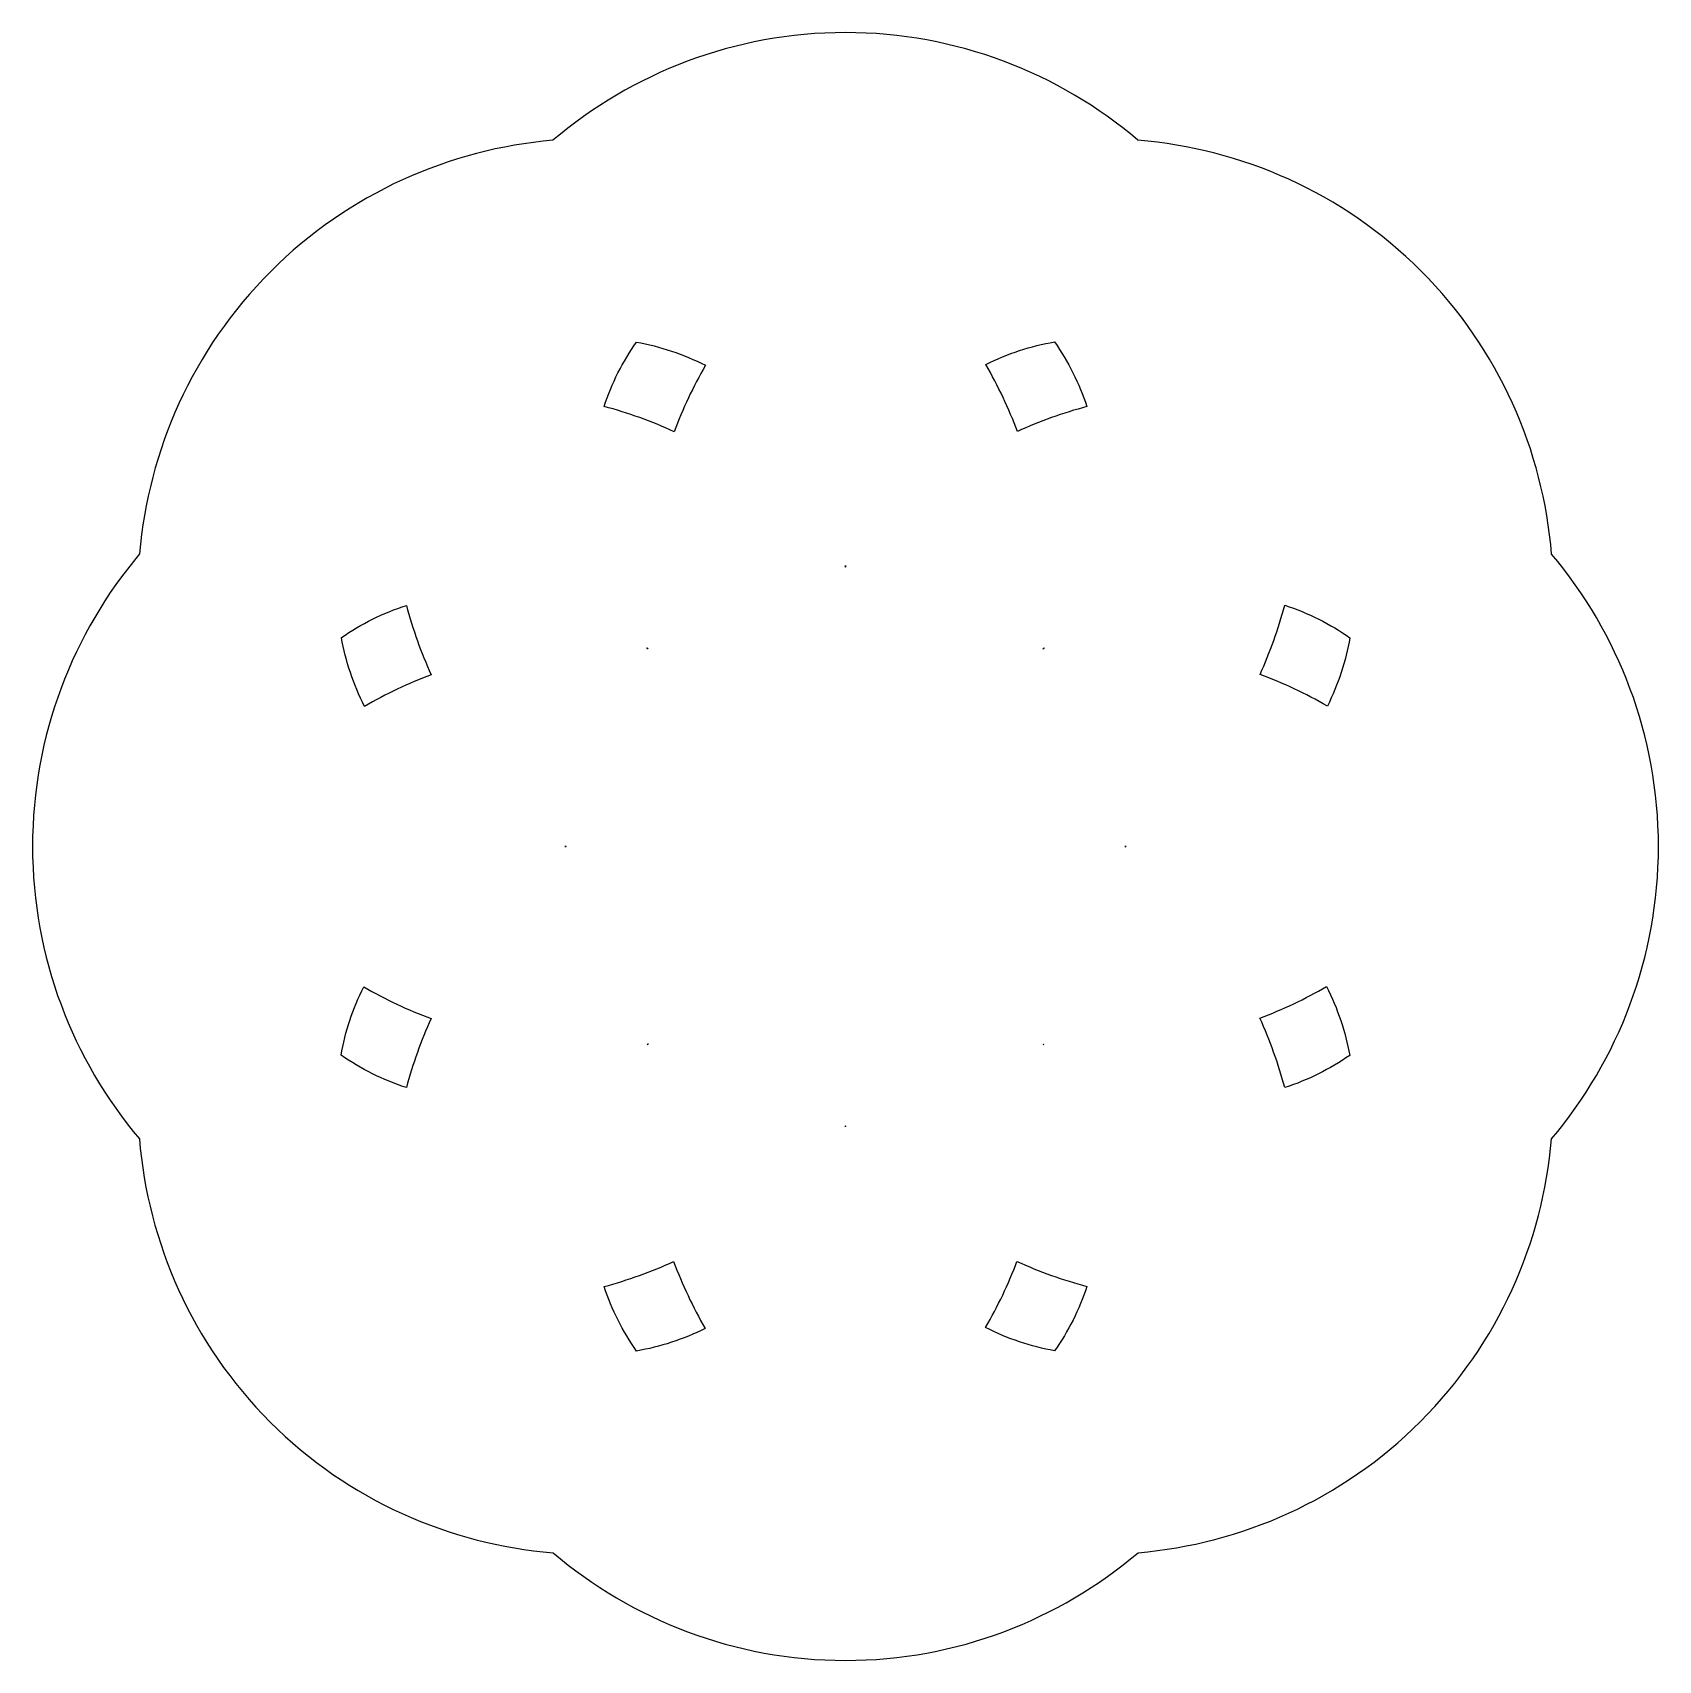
# Model space of a CAD drawing. Extents: x 17 to 579, y 143 to 705.
import ezdxf

# ---------------------------------------------------------------- set-up
doc = ezdxf.new("R2010")
doc.units = 0
doc.layers.add('Layer_1', color=7, linetype='CONTINUOUS')

msp = doc.modelspace()

# ---------------------------------------------------------------- linework, layer by layer
at = {"layer": 'Layer_1', "color": 7}
for points in [[(298.399971, 705.350489), (298.399971, 705.350489)], [(226.124971, 598.400487), (226.124971, 598.400487)], [(370.624964, 598.4755), (370.624964, 598.4755)], [(298.374915, 521.175403), (298.374971, 521.175543)], [(146.624976, 507.450376), (146.624976, 507.450376)], [(450.175, 507.475543), (450.175, 507.475543)], [(229.774972, 492.72501), (229.774972, 492.725359)], [(367.024962, 492.725219), (367.024962, 492.725359)], [(201.724945, 424.200891), (201.724972, 424.200401)], [(394.999991, 424.150066), (394.999963, 424.150066)], [(131.874974, 375.650122), (131.874974, 375.650122)], [(464.649971, 375.750093), (464.649971, 375.750093)], [(230.17494, 355.925301), (230.174968, 355.925091)], [(366.699966, 355.82526), (366.699966, 355.82512)], [(298.399971, 327.625283), (298.399971, 327.625074)], [(238.999973, 280.724803), (238.999973, 280.724803)], [(357.649963, 280.775138), (357.649963, 280.775138)]]:
    msp.add_lwpolyline(points, dxfattribs=at)
for points in [[(298.399971, 705.350489), (260.011545, 705.350489), (224.657007, 691.328624), (197.249974, 668.125515)], [(399.474961, 668.1755), (372.076492, 691.347779), (336.759908, 705.350489), (298.399971, 705.350489)], [(197.249974, 668.125515), (161.638461, 665.030541), (126.865033, 649.940596), (99.724978, 622.800521)], [(497.249968, 623.000532), (470.12277, 650.127744), (435.237556, 665.189236), (399.474961, 668.1755)], [(99.724978, 622.800521), (72.56969, 595.645205), (57.483192, 560.857983), (54.399977, 525.225484)], [(542.424922, 525.15054), (539.450683, 560.934325), (524.392603, 595.85794), (497.249968, 623.000532)], [(214.924971, 576.175485), (217.598319, 584.167775), (221.404191, 591.641894), (226.124971, 598.400487)], [(226.124971, 598.400487), (234.322824, 596.913367), (242.349635, 594.238341), (249.974969, 590.375479)], [(346.874965, 590.650504), (354.456885, 594.435277), (362.461975, 597.036338), (370.624964, 598.4755)], [(370.624964, 598.4755), (375.374274, 591.69104), (379.166444, 584.180428), (381.849963, 576.150527)], [(357.799968, 567.525484), (354.826211, 575.463524), (351.169142, 583.199525), (346.874965, 590.650504)], [(249.974969, 590.375479), (245.711035, 582.986021), (242.115822, 575.311121), (239.149972, 567.450541)], [(239.149972, 567.450541), (231.381106, 570.994894), (223.292327, 573.927887), (214.924971, 576.175485)], [(381.849963, 576.150527), (373.552007, 573.920267), (365.509669, 571.031667), (357.799968, 567.525484)], [(54.399977, 525.225484), (31.364322, 497.8438), (17.424979, 462.547426), (17.424979, 424.125528)], [(579.349962, 424.125528), (579.349962, 462.517435), (565.428446, 497.777875), (542.424922, 525.15054)], [(298.32493, 520.725394), (298.34024, 520.876679), (298.358836, 521.024119), (298.374915, 521.175403)], [(298.399929, 520.625353), (298.374272, 520.658211), (298.350572, 520.692467), (298.32493, 520.725394)], [(298.374971, 521.175543), (298.394476, 521.001328), (298.4065, 520.824736), (298.424956, 520.650521)], [(298.424956, 520.650521), (298.417756, 520.641433), (298.407129, 520.634442), (298.399929, 520.625353)], [(124.149977, 496.300403), (130.978423, 501.019939), (138.531869, 504.800587), (146.624976, 507.450376)], [(146.624976, 507.450376), (148.847085, 499.163835), (151.713118, 491.145259), (155.199978, 483.450365)], [(441.649963, 483.600531), (445.111166, 491.259352), (447.965804, 499.231648), (450.175, 507.475543)], [(450.175, 507.475543), (458.299885, 504.816107), (465.875167, 500.995261), (472.724929, 496.250487)], [(132.149978, 472.55039), (128.30302, 480.144264), (125.64076, 488.137603), (124.149977, 496.300403)], [(472.724929, 496.250487), (471.284047, 488.131591), (468.686929, 480.168803), (464.924926, 472.625543)], [(229.774972, 492.725359), (229.8812, 492.640489), (229.994153, 492.560722), (230.099968, 492.475362)], [(229.99997, 492.425027), (229.92151, 492.521293), (229.853026, 492.628394), (229.774972, 492.72501)], [(230.099968, 492.425027), (230.067111, 492.432018), (230.032855, 492.418036), (229.99997, 492.425027)], [(230.099968, 492.475362), (230.102066, 492.458584), (230.097871, 492.441805), (230.099968, 492.425027)], [(366.649966, 492.350223), (366.652763, 492.374692), (366.64717, 492.400558), (366.649966, 492.425237)], [(366.649966, 492.425237), (366.775007, 492.526256), (366.899348, 492.624899), (367.024962, 492.725219)], [(366.749965, 492.375391), (366.716059, 492.3684), (366.683901, 492.354418), (366.649966, 492.350223)], [(367.024962, 492.725359), (366.932318, 492.610637), (366.84319, 492.489623), (366.749965, 492.375391)], [(155.199978, 483.450365), (147.288286, 480.473469), (139.58515, 476.841589), (132.149978, 472.55039)], [(464.924926, 472.625543), (457.424129, 476.94932), (449.643882, 480.614967), (441.649963, 483.600531)], [(17.424979, 424.125528), (17.424979, 385.731314), (31.344042, 350.47388), (54.349977, 323.100516)], [(201.349942, 424.150556), (201.474787, 424.163839), (201.600065, 424.187608), (201.724945, 424.200891)], [(201.774944, 424.100221), (201.633593, 424.115601), (201.491243, 424.134477), (201.349942, 424.150556)], [(201.724972, 424.200401), (201.752517, 424.178729), (201.772441, 424.14727), (201.799972, 424.125388)], [(201.799972, 424.125388), (201.790813, 424.118397), (201.784172, 424.107911), (201.774944, 424.100221)], [(394.974963, 424.124899), (394.984191, 424.13189), (394.990763, 424.142376), (394.999991, 424.150066)], [(395.049962, 424.074564), (395.026333, 424.09274), (394.998578, 424.106023), (394.974963, 424.124899)], [(394.999963, 424.150066), (395.117977, 424.137483), (395.231986, 424.113014), (395.349966, 424.099731)], [(395.349966, 424.099731), (395.25061, 424.089245), (395.149346, 424.08505), (395.049962, 424.074564)], [(542.399965, 323.075488), (565.421644, 350.453327), (579.349962, 385.716633), (579.349962, 424.125528)], [(124.049978, 352.025107), (125.492348, 360.148548), (128.108923, 368.103226), (131.874974, 375.650122)], [(131.874974, 375.650122), (139.375805, 371.326275), (147.15608, 367.660628), (155.149971, 364.675133)], [(441.599964, 364.825089), (449.507481, 367.802265), (457.218685, 371.459872), (464.649971, 375.750093)], [(464.649971, 375.750093), (468.50229, 368.150276), (471.157888, 360.119955), (472.649965, 351.950094)], [(155.149971, 364.675133), (151.690048, 357.019179), (148.833858, 349.040661), (146.624976, 340.800121)], [(450.175, 340.800121), (447.952199, 349.092744), (445.089228, 357.124882), (441.599964, 364.825089)], [(229.799944, 355.575123), (229.88536, 355.680687), (229.964036, 355.794919), (230.049941, 355.900134)], [(230.14994, 355.850078), (230.034281, 355.756609), (229.916106, 355.667963), (229.799944, 355.575123)], [(230.049941, 355.900134), (230.092027, 355.907125), (230.132833, 355.919708), (230.17494, 355.925301)], [(230.174968, 355.925091), (230.171472, 355.899225), (230.153156, 355.876155), (230.14994, 355.850078)], [(366.699966, 355.800093), (366.699267, 355.808482), (366.700665, 355.816871), (366.699966, 355.82526)], [(366.699966, 355.82512), (366.724574, 355.82512), (366.750371, 355.82512), (366.774965, 355.82512)], [(366.949963, 355.600081), (366.865659, 355.667893), (366.784004, 355.73235), (366.699966, 355.800093)], [(366.774965, 355.82512), (366.834598, 355.751925), (366.890547, 355.673486), (366.949963, 355.600081)], [(146.624976, 340.800121), (138.489462, 343.463193), (130.906752, 347.271455), (124.049978, 352.025107)], [(472.649965, 351.950094), (465.82005, 347.229509), (458.270048, 343.44998), (450.175, 340.800121)], [(298.374943, 327.600116), (298.382144, 327.609204), (298.39277, 327.616195), (298.399971, 327.625283)], [(298.424928, 327.22512), (298.411086, 327.350049), (298.388226, 327.475117), (298.374943, 327.600116)], [(298.399971, 327.625074), (298.418357, 327.601304), (298.43157, 327.57334), (298.449956, 327.55013)], [(298.449956, 327.55013), (298.43905, 327.442469), (298.436254, 327.332711), (298.424928, 327.22512)], [(54.349977, 323.100516), (57.326482, 287.320576), (72.410212, 252.415278), (99.549973, 225.275531)], [(497.075005, 225.450515), (524.240528, 252.616058), (539.324684, 287.428937), (542.399965, 323.075488)], [(214.924971, 272.074802), (223.237825, 274.307789), (231.277416, 277.21149), (238.999973, 280.724803)], [(238.999973, 280.724803), (241.974129, 272.790748), (245.606513, 265.047127), (249.89997, 257.599853)], [(346.799966, 257.900115), (351.057077, 265.27734), (354.686664, 272.92819), (357.649963, 280.775138)], [(357.649963, 280.775138), (365.403308, 277.239733), (373.500665, 274.344142), (381.849963, 272.10011)], [(226.174971, 249.799815), (221.434182, 256.574627), (217.606422, 264.058324), (214.924971, 272.074802)], [(381.849963, 272.10011), (379.177769, 264.104115), (375.396282, 256.636916), (370.674963, 249.875108)], [(249.89997, 257.599853), (242.326936, 253.82312), (234.327214, 251.237089), (226.174971, 249.799815)], [(370.674963, 249.875108), (362.477166, 251.362507), (354.425195, 254.036974), (346.799966, 257.900115)], [(99.549973, 225.275531), (126.673662, 198.151814), (161.542286, 183.089553), (197.299973, 180.100493)], [(399.524961, 180.12552), (435.145597, 183.21539), (469.928288, 198.303798), (497.075005, 225.450515)], [(197.299973, 180.100493), (224.70033, 156.921502), (260.03377, 142.900477), (298.399971, 142.900477)], [(298.399971, 142.900477), (336.782195, 142.900477), (372.119787, 156.929122), (399.524961, 180.12552)]]:
    msp.add_open_spline(points, degree=3, dxfattribs=at)

doc.saveas('drawing.dxf')
